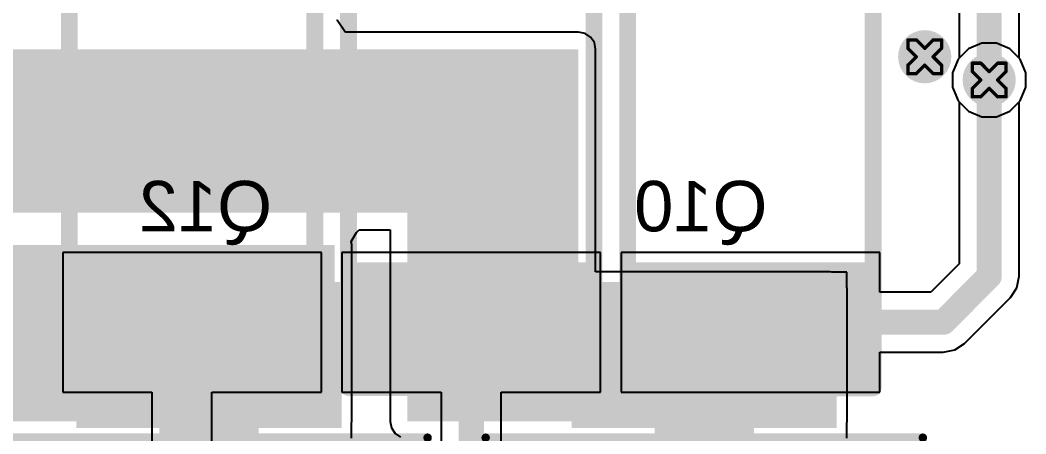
# Model space of a CAD drawing. Header units: inches. Extents: x -1 to 351, y 0 to 83.
# Drawn here: x 11.43 to 26.62, y 9.56 to 15.81 of the extents above; entities that cross this region are included whole.
import ezdxf

# ---------------------------------------------------------------- set-up
doc = ezdxf.new("R2010")
doc.units = ezdxf.units.IN
for name, color, linetype in [('Bottom Layer', 5, 'Continuous'), ('Bottom Overlay', 54, 'Continuous'), ('Bottom Paste', 16, 'Continuous'), ('Bottom Solder', 6, 'Continuous'), ('Drill Drawing', 1, 'Continuous'), ('Top Layer', 1, 'Continuous'), ('Top Overlay', 2, 'Continuous'), ('Top Paste', 8, 'Continuous'), ('Top Solder', 216, 'Continuous'), ('Via Holes', 16, 'Continuous')]:
    doc.layers.add(name, color=color, linetype=linetype)
doc.styles.add('Arial', font='', dxfattribs={"height": 0.2})
doc.styles.get('Arial').set_extended_font_data('Arial')

# ---------------------------------------------------------------- blocks, each defined once
blk = doc.blocks.new('RES_2512_27')
at = {"layer": 'Top Layer'}
for points in [[(-4.05, 1.7), (-2.45, 1.7), (-2.45, -1.7), (-4.05, -1.7)], [(2.45, 1.7), (4.05, 1.7), (4.05, -1.7), (2.45, -1.7)]]:
    blk.add_hatch(color=1, dxfattribs=at).paths.add_polyline_path(points)
at = {"layer": 'Top Paste'}
for points in [[(-4.05, 1.7), (-2.45, 1.7), (-2.45, -1.7), (-4.05, -1.7)], [(2.45, 1.7), (4.05, 1.7), (4.05, -1.7), (2.45, -1.7)]]:
    blk.add_hatch(color=8, dxfattribs=at).paths.add_polyline_path(points)
at = {"layer": 'Top Solder'}
for points in [[(-4.152, 1.802), (-2.348, 1.802), (-2.348, -1.802), (-4.152, -1.802)], [(2.348, 1.802), (4.152, 1.802), (4.152, -1.802), (2.348, -1.802)]]:
    blk.add_hatch(color=216, dxfattribs=at).paths.add_polyline_path(points)
at = {"layer": 'Top Overlay'}
for points in [[(-4.242, -1.854, 0.254, 0.254, 0), (-4.242, 1.854, 0.254, 0.254, 0)], [(4.237, 1.854, 0.254, 0.254, 0), (-4.242, 1.854, 0.254, 0.254, 0)], [(4.237, -1.854, 0.254, 0.254, 0), (4.237, 1.854, 0.254, 0.254, 0)], [(4.237, -1.854, 0.254, 0.254, 0), (-4.242, -1.854, 0.254, 0.254, 0)]]:
    blk.add_lwpolyline(points, format="xyseb", dxfattribs=at)
for points in [[(-4.305, 1.854, 0.127, 0.127, 1), (-4.178, 1.854, 0.127, 0.127, 1)], [(-4.305, 1.854, 0.127, 0.127, 1), (-4.178, 1.854, 0.127, 0.127, 1)], [(4.173, 1.854, 0.127, 0.127, 1), (4.3, 1.854, 0.127, 0.127, 1)], [(4.173, 1.854, 0.127, 0.127, 1), (4.3, 1.854, 0.127, 0.127, 1)], [(-4.305, -1.854, 0.127, 0.127, 1), (-4.178, -1.854, 0.127, 0.127, 1)], [(-4.305, -1.854, 0.127, 0.127, 1), (-4.178, -1.854, 0.127, 0.127, 1)], [(4.173, -1.854, 0.127, 0.127, 1), (4.3, -1.854, 0.127, 0.127, 1)], [(4.173, -1.854, 0.127, 0.127, 1), (4.3, -1.854, 0.127, 0.127, 1)]]:
    blk.add_lwpolyline(points, format="xyseb", close=True, dxfattribs=at)
blk = doc.blocks.new('RES_2512_34')
at = {"layer": 'Top Layer'}
for points in [[(-4.05, 1.7), (-2.45, 1.7), (-2.45, -1.7), (-4.05, -1.7)], [(2.45, 1.7), (4.05, 1.7), (4.05, -1.7), (2.45, -1.7)]]:
    blk.add_hatch(color=1, dxfattribs=at).paths.add_polyline_path(points)
at = {"layer": 'Top Paste'}
for points in [[(-4.05, 1.7), (-2.45, 1.7), (-2.45, -1.7), (-4.05, -1.7)], [(2.45, 1.7), (4.05, 1.7), (4.05, -1.7), (2.45, -1.7)]]:
    blk.add_hatch(color=8, dxfattribs=at).paths.add_polyline_path(points)
at = {"layer": 'Top Solder'}
for points in [[(-4.152, 1.802), (-2.348, 1.802), (-2.348, -1.802), (-4.152, -1.802)], [(2.348, 1.802), (4.152, 1.802), (4.152, -1.802), (2.348, -1.802)]]:
    blk.add_hatch(color=216, dxfattribs=at).paths.add_polyline_path(points)
at = {"layer": 'Top Overlay'}
for points in [[(4.237, 1.854, 0.254, 0.254, 0), (-4.242, 1.854, 0.254, 0.254, 0)], [(-4.242, -1.854, 0.254, 0.254, 0), (-4.242, 1.854, 0.254, 0.254, 0)], [(4.237, -1.854, 0.254, 0.254, 0), (4.237, 1.854, 0.254, 0.254, 0)], [(4.237, -1.854, 0.254, 0.254, 0), (-4.242, -1.854, 0.254, 0.254, 0)]]:
    blk.add_lwpolyline(points, format="xyseb", dxfattribs=at)
for points in [[(-4.305, 1.854, 0.127, 0.127, 1), (-4.178, 1.854, 0.127, 0.127, 1)], [(-4.305, 1.854, 0.127, 0.127, 1), (-4.178, 1.854, 0.127, 0.127, 1)], [(4.173, 1.854, 0.127, 0.127, 1), (4.3, 1.854, 0.127, 0.127, 1)], [(4.173, 1.854, 0.127, 0.127, 1), (4.3, 1.854, 0.127, 0.127, 1)], [(-4.305, -1.854, 0.127, 0.127, 1), (-4.178, -1.854, 0.127, 0.127, 1)], [(-4.305, -1.854, 0.127, 0.127, 1), (-4.178, -1.854, 0.127, 0.127, 1)], [(4.173, -1.854, 0.127, 0.127, 1), (4.3, -1.854, 0.127, 0.127, 1)], [(4.173, -1.854, 0.127, 0.127, 1), (4.3, -1.854, 0.127, 0.127, 1)]]:
    blk.add_lwpolyline(points, format="xyseb", close=True, dxfattribs=at)
blk = doc.blocks.new('RES_2512_35')
at = {"layer": 'Top Layer'}
for points in [[(-4.05, 1.7), (-2.45, 1.7), (-2.45, -1.7), (-4.05, -1.7)], [(2.45, 1.7), (4.05, 1.7), (4.05, -1.7), (2.45, -1.7)]]:
    blk.add_hatch(color=1, dxfattribs=at).paths.add_polyline_path(points)
at = {"layer": 'Top Paste'}
for points in [[(-4.05, 1.7), (-2.45, 1.7), (-2.45, -1.7), (-4.05, -1.7)], [(2.45, 1.7), (4.05, 1.7), (4.05, -1.7), (2.45, -1.7)]]:
    blk.add_hatch(color=8, dxfattribs=at).paths.add_polyline_path(points)
at = {"layer": 'Top Solder'}
for points in [[(-4.152, 1.802), (-2.348, 1.802), (-2.348, -1.802), (-4.152, -1.802)], [(2.348, 1.802), (4.152, 1.802), (4.152, -1.802), (2.348, -1.802)]]:
    blk.add_hatch(color=216, dxfattribs=at).paths.add_polyline_path(points)
at = {"layer": 'Top Overlay'}
for points in [[(-4.242, 1.854, 0.254, 0.254, 0), (-4.242, -1.854, 0.254, 0.254, 0)], [(-4.242, 1.854, 0.254, 0.254, 0), (4.237, 1.854, 0.254, 0.254, 0)], [(4.237, 1.854, 0.254, 0.254, 0), (4.237, -1.854, 0.254, 0.254, 0)], [(-4.242, -1.854, 0.254, 0.254, 0), (4.237, -1.854, 0.254, 0.254, 0)]]:
    blk.add_lwpolyline(points, format="xyseb", dxfattribs=at)
for points in [[(-4.305, 1.854, 0.127, 0.127, 1), (-4.178, 1.854, 0.127, 0.127, 1)], [(-4.305, 1.854, 0.127, 0.127, 1), (-4.178, 1.854, 0.127, 0.127, 1)], [(4.173, 1.854, 0.127, 0.127, 1), (4.3, 1.854, 0.127, 0.127, 1)], [(4.173, 1.854, 0.127, 0.127, 1), (4.3, 1.854, 0.127, 0.127, 1)], [(-4.305, -1.854, 0.127, 0.127, 1), (-4.178, -1.854, 0.127, 0.127, 1)], [(-4.305, -1.854, 0.127, 0.127, 1), (-4.178, -1.854, 0.127, 0.127, 1)], [(4.173, -1.854, 0.127, 0.127, 1), (4.3, -1.854, 0.127, 0.127, 1)], [(4.173, -1.854, 0.127, 0.127, 1), (4.3, -1.854, 0.127, 0.127, 1)]]:
    blk.add_lwpolyline(points, format="xyseb", close=True, dxfattribs=at)
blk = doc.blocks.new('SOT__223_B_46')
at = {"layer": 'Bottom Layer'}
for points in [[(-3.05, 4.05), (-1.55, 4.05), (-1.55, 2.05), (-3.05, 2.05)], [(-0.75, 4.05), (0.75, 4.05), (0.75, 2.05), (-0.75, 2.05)], [(1.55, 4.05), (3.05, 4.05), (3.05, 2.05), (1.55, 2.05)], [(-1.9, -2.05), (1.9, -2.05), (1.9, -4.05), (-1.9, -4.05)]]:
    blk.add_hatch(color=5, dxfattribs=at).paths.add_polyline_path(points)
at = {"layer": 'Bottom Paste'}
for points in [[(-3.05, 4.05), (-1.55, 4.05), (-1.55, 2.05), (-3.05, 2.05)], [(-0.75, 4.05), (0.75, 4.05), (0.75, 2.05), (-0.75, 2.05)], [(1.55, 4.05), (3.05, 4.05), (3.05, 2.05), (1.55, 2.05)], [(-1.9, -2.05), (1.9, -2.05), (1.9, -4.05), (-1.9, -4.05)]]:
    blk.add_hatch(color=16, dxfattribs=at).paths.add_polyline_path(points)
at = {"layer": 'Bottom Solder'}
for points in [[(-3.152, 4.152), (-1.448, 4.152), (-1.448, 1.948), (-3.152, 1.948)], [(-0.852, 4.152), (0.852, 4.152), (0.852, 1.948), (-0.852, 1.948)], [(1.448, 4.152), (3.152, 4.152), (3.152, 1.948), (1.448, 1.948)], [(-2.002, -1.948), (2.002, -1.948), (2.002, -4.152), (-2.002, -4.152)]]:
    blk.add_hatch(color=6, dxfattribs=at).paths.add_polyline_path(points)
at = {"layer": 'Bottom Overlay'}
for points in [[(-3.353, 3.2, 0.2, 0.2, 0), (-3.353, 2.946, 0.2, 0.2, 0)], [(-3.226, 3.073, 0.2, 0.2, 0), (-3.353, 3.2, 0.2, 0.2, 0)], [(-3.226, 3.073, 0.2, 0.2, 0), (-3.353, 2.946, 0.2, 0.2, 0)], [(-3.302, 1.829, 0.127, 0.127, 0), (-3.302, -1.803, 0.127, 0.127, 0)], [(3.302, 1.829, 0.127, 0.127, 0), (-3.302, 1.829, 0.127, 0.127, 0)], [(3.302, 1.829, 0.127, 0.127, 0), (3.302, -1.803, 0.127, 0.127, 0)], [(3.302, -1.803, 0.127, 0.127, 0), (-3.302, -1.803, 0.127, 0.127, 0)]]:
    blk.add_lwpolyline(points, format="xyseb", dxfattribs=at)
for points in [[(-3.403, 3.2, 0.1, 0.1, 1), (-3.303, 3.2, 0.1, 0.1, 1)], [(-3.403, 3.2, 0.1, 0.1, 1), (-3.303, 3.2, 0.1, 0.1, 1)], [(-3.403, 2.946, 0.1, 0.1, 1), (-3.303, 2.946, 0.1, 0.1, 1)], [(-3.403, 2.946, 0.1, 0.1, 1), (-3.303, 2.946, 0.1, 0.1, 1)], [(-3.276, 3.073, 0.1, 0.1, 1), (-3.176, 3.073, 0.1, 0.1, 1)], [(-3.276, 3.073, 0.1, 0.1, 1), (-3.176, 3.073, 0.1, 0.1, 1)], [(-3.334, 1.829, 0.0635, 0.0635, 1), (-3.27, 1.829, 0.0635, 0.0635, 1)], [(-3.334, 1.829, 0.0635, 0.0635, 1), (-3.27, 1.829, 0.0635, 0.0635, 1)], [(3.27, 1.829, 0.0635, 0.0635, 1), (3.334, 1.829, 0.0635, 0.0635, 1)], [(3.27, 1.829, 0.0635, 0.0635, 1), (3.334, 1.829, 0.0635, 0.0635, 1)], [(-3.334, -1.803, 0.0635, 0.0635, 1), (-3.27, -1.803, 0.0635, 0.0635, 1)], [(-3.334, -1.803, 0.0635, 0.0635, 1), (-3.27, -1.803, 0.0635, 0.0635, 1)], [(3.27, -1.803, 0.0635, 0.0635, 1), (3.334, -1.803, 0.0635, 0.0635, 1)], [(3.27, -1.803, 0.0635, 0.0635, 1), (3.334, -1.803, 0.0635, 0.0635, 1)]]:
    blk.add_lwpolyline(points, format="xyseb", close=True, dxfattribs=at)
blk = doc.blocks.new('SOT__223_B_48')
at = {"layer": 'Bottom Layer'}
for points in [[(-3.05, 4.05), (-1.55, 4.05), (-1.55, 2.05), (-3.05, 2.05)], [(-0.75, 4.05), (0.75, 4.05), (0.75, 2.05), (-0.75, 2.05)], [(1.55, 4.05), (3.05, 4.05), (3.05, 2.05), (1.55, 2.05)], [(-1.9, -2.05), (1.9, -2.05), (1.9, -4.05), (-1.9, -4.05)]]:
    blk.add_hatch(color=5, dxfattribs=at).paths.add_polyline_path(points)
at = {"layer": 'Bottom Paste'}
for points in [[(-3.05, 4.05), (-1.55, 4.05), (-1.55, 2.05), (-3.05, 2.05)], [(-0.75, 4.05), (0.75, 4.05), (0.75, 2.05), (-0.75, 2.05)], [(1.55, 4.05), (3.05, 4.05), (3.05, 2.05), (1.55, 2.05)], [(-1.9, -2.05), (1.9, -2.05), (1.9, -4.05), (-1.9, -4.05)]]:
    blk.add_hatch(color=16, dxfattribs=at).paths.add_polyline_path(points)
at = {"layer": 'Bottom Solder'}
for points in [[(-3.152, 4.152), (-1.448, 4.152), (-1.448, 1.948), (-3.152, 1.948)], [(-0.852, 4.152), (0.852, 4.152), (0.852, 1.948), (-0.852, 1.948)], [(1.448, 4.152), (3.152, 4.152), (3.152, 1.948), (1.448, 1.948)], [(-2.002, -1.948), (2.002, -1.948), (2.002, -4.152), (-2.002, -4.152)]]:
    blk.add_hatch(color=6, dxfattribs=at).paths.add_polyline_path(points)
at = {"layer": 'Bottom Overlay'}
for points in [[(-3.353, 3.2, 0.2, 0.2, 0), (-3.353, 2.946, 0.2, 0.2, 0)], [(-3.226, 3.073, 0.2, 0.2, 0), (-3.353, 3.2, 0.2, 0.2, 0)], [(-3.226, 3.073, 0.2, 0.2, 0), (-3.353, 2.946, 0.2, 0.2, 0)], [(-3.302, 1.829, 0.127, 0.127, 0), (-3.302, -1.803, 0.127, 0.127, 0)], [(3.302, 1.829, 0.127, 0.127, 0), (-3.302, 1.829, 0.127, 0.127, 0)], [(3.302, 1.829, 0.127, 0.127, 0), (3.302, -1.803, 0.127, 0.127, 0)], [(3.302, -1.803, 0.127, 0.127, 0), (-3.302, -1.803, 0.127, 0.127, 0)]]:
    blk.add_lwpolyline(points, format="xyseb", dxfattribs=at)
for points in [[(-3.403, 3.2, 0.1, 0.1, 1), (-3.303, 3.2, 0.1, 0.1, 1)], [(-3.403, 3.2, 0.1, 0.1, 1), (-3.303, 3.2, 0.1, 0.1, 1)], [(-3.403, 2.946, 0.1, 0.1, 1), (-3.303, 2.946, 0.1, 0.1, 1)], [(-3.403, 2.946, 0.1, 0.1, 1), (-3.303, 2.946, 0.1, 0.1, 1)], [(-3.276, 3.073, 0.1, 0.1, 1), (-3.176, 3.073, 0.1, 0.1, 1)], [(-3.276, 3.073, 0.1, 0.1, 1), (-3.176, 3.073, 0.1, 0.1, 1)], [(-3.334, 1.829, 0.0635, 0.0635, 1), (-3.27, 1.829, 0.0635, 0.0635, 1)], [(-3.334, 1.829, 0.0635, 0.0635, 1), (-3.27, 1.829, 0.0635, 0.0635, 1)], [(3.27, 1.829, 0.0635, 0.0635, 1), (3.334, 1.829, 0.0635, 0.0635, 1)], [(3.27, 1.829, 0.0635, 0.0635, 1), (3.334, 1.829, 0.0635, 0.0635, 1)], [(-3.334, -1.803, 0.0635, 0.0635, 1), (-3.27, -1.803, 0.0635, 0.0635, 1)], [(-3.334, -1.803, 0.0635, 0.0635, 1), (-3.27, -1.803, 0.0635, 0.0635, 1)], [(3.27, -1.803, 0.0635, 0.0635, 1), (3.334, -1.803, 0.0635, 0.0635, 1)], [(3.27, -1.803, 0.0635, 0.0635, 1), (3.334, -1.803, 0.0635, 0.0635, 1)]]:
    blk.add_lwpolyline(points, format="xyseb", close=True, dxfattribs=at)

msp = doc.modelspace()

# ---------------------------------------------------------------- hatches: boundary and pattern name
at = {"layer": 'Bottom Layer'}
h = msp.add_hatch(color=5, dxfattribs=at)
edge = h.paths.add_edge_path()
edge.add_arc((25.089, 15.256), 0.3, 0, 360)
for points in [[(8.78, 12.9), (19.859, 12.9), (19.859, 15.37), (8.78, 15.37)], [(17.272, 9.75), (19.859, 9.75), (19.859, 15.37), (17.272, 15.37)], [(8.78, 9.75), (16.178, 9.75), (16.178, 12.414), (8.78, 12.414)], [(13.528, 11.75), (13.528, 3.65), (15.028, 3.65), (15.028, 11.75)], [(17.272, 9.75), (23.659, 9.75), (23.659, 11.75), (17.272, 11.75)], [(21.009, 11.75), (21.009, 3.65), (22.509, 3.65), (22.509, 11.75)]]:
    msp.add_hatch(color=5, dxfattribs=at).paths.add_polyline_path(points)
h = msp.add_hatch(color=5, dxfattribs=at)
edge = h.paths.add_edge_path()
edge.add_arc((26.063, 14.905), 0.3, 0, 360)
at = {"layer": 'Bottom Solder'}
h = msp.add_hatch(color=6, dxfattribs=at)
edge = h.paths.add_edge_path()
edge.add_arc((25.089, 15.256), 0.402, 0, 360)
h = msp.add_hatch(color=6, dxfattribs=at)
edge = h.paths.add_edge_path()
edge.add_arc((26.063, 14.905), 0.402, 0, 360)
at = {"layer": 'Top Layer'}
h = msp.add_hatch(color=1, dxfattribs=at)
edge = h.paths.add_edge_path()
edge.add_arc((25.089, 15.256), 0.3, 0, 360)
h = msp.add_hatch(color=1, dxfattribs=at)
edge = h.paths.add_edge_path()
edge.add_arc((26.063, 14.905), 0.3, 0, 360)
at = {"layer": 'Top Solder'}
h = msp.add_hatch(color=216, dxfattribs=at)
edge = h.paths.add_edge_path()
edge.add_arc((25.089, 15.256), 0.402, 0, 360)
h = msp.add_hatch(color=216, dxfattribs=at)
edge = h.paths.add_edge_path()
edge.add_arc((26.063, 14.905), 0.402, 0, 360)
at = {"layer": 'Via Holes'}
h = msp.add_hatch(color=7, dxfattribs=at)
edge = h.paths.add_edge_path()
edge.add_arc((25.089, 15.256), 0.15, 0, 360)
h = msp.add_hatch(color=7, dxfattribs=at)
edge = h.paths.add_edge_path()
edge.add_arc((26.063, 14.905), 0.15, 0, 360)

# ---------------------------------------------------------------- linework, layer by layer
at = {"layer": 'Bottom Layer'}
for p, q in [((25.61, 18.098), (25.61, 15.235)), ((26.516, 15.235), (26.516, 17.997)), ((16.212, 15.806), (16.213, 15.812)), ((16.329, 15.637), (16.212, 15.806)), ((16.344, 15.628), (16.329, 15.637)), ((19.859, 15.628), (16.344, 15.628)), ((19.959, 15.609), (19.859, 15.628)), ((20.043, 15.553), (19.959, 15.609)), ((20.099, 15.469), (20.043, 15.553)), ((20.118, 15.37), (20.099, 15.469)), ((20.118, 12.009), (20.118, 15.37)), ((25.593, 15.219), (25.509, 15.015)), ((25.61, 15.235), (25.593, 15.219)), ((26.533, 15.219), (26.516, 15.235)), ((26.617, 15.015), (26.533, 15.219)), ((25.509, 15.015), (25.509, 14.795)), ((26.617, 14.795), (26.617, 15.015)), ((25.509, 14.795), (25.593, 14.591)), ((26.533, 14.591), (26.617, 14.795)), ((25.593, 14.591), (25.749, 14.435)), ((26.377, 14.435), (26.533, 14.591)), ((25.749, 14.435), (25.953, 14.351)), ((26.173, 14.351), (26.377, 14.435)), ((25.953, 14.351), (26.173, 14.351)), ((16.507, 12.603), (16.545, 12.641)), ((16.545, 12.641), (17.013, 12.641)), ((17.013, 12.641), (17.013, 11.75)), ((16.427, 12.464), (16.507, 12.603)), ((16.437, 12.414), (16.427, 12.464)), ((16.437, 9.75), (16.437, 12.414)), ((23.659, 12.009), (20.118, 12.009)), ((23.684, 12.004), (23.659, 12.009)), ((23.913, 12.004), (23.684, 12.004)), ((23.913, 11.775), (23.913, 12.004)), ((17.013, 11.75), (17.013, 9.75)), ((23.918, 11.75), (23.913, 11.775)), ((23.918, 9.75), (23.918, 11.75)), ((16.432, 9.725), (16.437, 9.75)), ((16.432, 9.496), (16.432, 9.725)), ((17.013, 9.75), (17.033, 9.651)), ((23.913, 9.725), (23.918, 9.75)), ((23.913, 9.496), (23.913, 9.725)), ((17.033, 9.651), (17.089, 9.567)), ((17.089, 9.567), (17.173, 9.511))]:
    msp.add_line(p, q, dxfattribs=at)
msp.add_lwpolyline([(26.063, 14.905, 0.381, 0.381, 0), (26.063, 18.185, 0.381, 0.381, 0)], format="xyseb", dxfattribs=at)
msp.add_lwpolyline([(25.968, 14.905, 0.191, 0.191, 1), (26.158, 14.905, 0.191, 0.191, 1)], format="xyseb", close=True, dxfattribs=at)
at = {"layer": 'Drill Drawing'}
for points in [[(24.835, 15.383, 0.0508, 0.0508, 0), (24.835, 15.51, 0.0508, 0.0508, 0)], [(24.835, 15.51, 0.0508, 0.0508, 0), (24.962, 15.51, 0.0508, 0.0508, 0)], [(24.962, 15.51, 0.0508, 0.0508, 0), (25.089, 15.383, 0.0508, 0.0508, 0)], [(25.089, 15.383, 0.0508, 0.0508, 0), (25.216, 15.51, 0.0508, 0.0508, 0)], [(25.216, 15.51, 0.0508, 0.0508, 0), (25.343, 15.51, 0.0508, 0.0508, 0)], [(25.343, 15.383, 0.0508, 0.0508, 0), (25.343, 15.51, 0.0508, 0.0508, 0)], [(24.835, 15.383, 0.0508, 0.0508, 0), (24.962, 15.256, 0.0508, 0.0508, 0)], [(25.216, 15.256, 0.0508, 0.0508, 0), (25.343, 15.383, 0.0508, 0.0508, 0)], [(24.835, 15.129, 0.0508, 0.0508, 0), (24.962, 15.256, 0.0508, 0.0508, 0)], [(25.216, 15.256, 0.0508, 0.0508, 0), (25.343, 15.129, 0.0508, 0.0508, 0)], [(24.835, 15.002, 0.0508, 0.0508, 0), (24.835, 15.129, 0.0508, 0.0508, 0)], [(24.962, 15.002, 0.0508, 0.0508, 0), (25.089, 15.129, 0.0508, 0.0508, 0)], [(25.089, 15.129, 0.0508, 0.0508, 0), (25.216, 15.002, 0.0508, 0.0508, 0)], [(25.343, 15.002, 0.0508, 0.0508, 0), (25.343, 15.129, 0.0508, 0.0508, 0)], [(25.809, 15.032, 0.0508, 0.0508, 0), (25.809, 15.159, 0.0508, 0.0508, 0)], [(25.809, 15.159, 0.0508, 0.0508, 0), (25.936, 15.159, 0.0508, 0.0508, 0)], [(25.809, 15.032, 0.0508, 0.0508, 0), (25.936, 14.905, 0.0508, 0.0508, 0)], [(25.936, 15.159, 0.0508, 0.0508, 0), (26.063, 15.032, 0.0508, 0.0508, 0)], [(26.063, 15.032, 0.0508, 0.0508, 0), (26.19, 15.159, 0.0508, 0.0508, 0)], [(26.19, 15.159, 0.0508, 0.0508, 0), (26.317, 15.159, 0.0508, 0.0508, 0)], [(26.19, 14.905, 0.0508, 0.0508, 0), (26.317, 15.032, 0.0508, 0.0508, 0)], [(26.317, 15.032, 0.0508, 0.0508, 0), (26.317, 15.159, 0.0508, 0.0508, 0)], [(24.835, 15.002, 0.0508, 0.0508, 0), (24.962, 15.002, 0.0508, 0.0508, 0)], [(25.216, 15.002, 0.0508, 0.0508, 0), (25.343, 15.002, 0.0508, 0.0508, 0)], [(25.809, 14.778, 0.0508, 0.0508, 0), (25.936, 14.905, 0.0508, 0.0508, 0)], [(26.19, 14.905, 0.0508, 0.0508, 0), (26.317, 14.778, 0.0508, 0.0508, 0)], [(25.809, 14.651, 0.0508, 0.0508, 0), (25.809, 14.778, 0.0508, 0.0508, 0)], [(25.936, 14.651, 0.0508, 0.0508, 0), (26.063, 14.778, 0.0508, 0.0508, 0)], [(26.063, 14.778, 0.0508, 0.0508, 0), (26.19, 14.651, 0.0508, 0.0508, 0)], [(26.317, 14.651, 0.0508, 0.0508, 0), (26.317, 14.778, 0.0508, 0.0508, 0)], [(25.809, 14.651, 0.0508, 0.0508, 0), (25.936, 14.651, 0.0508, 0.0508, 0)], [(26.19, 14.651, 0.0508, 0.0508, 0), (26.317, 14.651, 0.0508, 0.0508, 0)]]:
    msp.add_lwpolyline(points, format="xyseb", dxfattribs=at)
for points in [[(24.822, 15.51, 0.0254, 0.0254, 1), (24.848, 15.51, 0.0254, 0.0254, 1)], [(24.822, 15.51, 0.0254, 0.0254, 1), (24.848, 15.51, 0.0254, 0.0254, 1)], [(24.949, 15.51, 0.0254, 0.0254, 1), (24.975, 15.51, 0.0254, 0.0254, 1)], [(24.949, 15.51, 0.0254, 0.0254, 1), (24.975, 15.51, 0.0254, 0.0254, 1)], [(25.203, 15.51, 0.0254, 0.0254, 1), (25.229, 15.51, 0.0254, 0.0254, 1)], [(25.203, 15.51, 0.0254, 0.0254, 1), (25.229, 15.51, 0.0254, 0.0254, 1)], [(25.33, 15.51, 0.0254, 0.0254, 1), (25.356, 15.51, 0.0254, 0.0254, 1)], [(25.33, 15.51, 0.0254, 0.0254, 1), (25.356, 15.51, 0.0254, 0.0254, 1)], [(24.822, 15.383, 0.0254, 0.0254, 1), (24.848, 15.383, 0.0254, 0.0254, 1)], [(24.822, 15.383, 0.0254, 0.0254, 1), (24.848, 15.383, 0.0254, 0.0254, 1)], [(25.076, 15.383, 0.0254, 0.0254, 1), (25.102, 15.383, 0.0254, 0.0254, 1)], [(25.076, 15.383, 0.0254, 0.0254, 1), (25.102, 15.383, 0.0254, 0.0254, 1)], [(25.33, 15.383, 0.0254, 0.0254, 1), (25.356, 15.383, 0.0254, 0.0254, 1)], [(25.33, 15.383, 0.0254, 0.0254, 1), (25.356, 15.383, 0.0254, 0.0254, 1)], [(24.949, 15.256, 0.0254, 0.0254, 1), (24.975, 15.256, 0.0254, 0.0254, 1)], [(24.949, 15.256, 0.0254, 0.0254, 1), (24.975, 15.256, 0.0254, 0.0254, 1)], [(25.203, 15.256, 0.0254, 0.0254, 1), (25.229, 15.256, 0.0254, 0.0254, 1)], [(25.203, 15.256, 0.0254, 0.0254, 1), (25.229, 15.256, 0.0254, 0.0254, 1)], [(24.822, 15.129, 0.0254, 0.0254, 1), (24.848, 15.129, 0.0254, 0.0254, 1)], [(24.822, 15.129, 0.0254, 0.0254, 1), (24.848, 15.129, 0.0254, 0.0254, 1)], [(25.076, 15.129, 0.0254, 0.0254, 1), (25.102, 15.129, 0.0254, 0.0254, 1)], [(25.076, 15.129, 0.0254, 0.0254, 1), (25.102, 15.129, 0.0254, 0.0254, 1)], [(25.33, 15.129, 0.0254, 0.0254, 1), (25.356, 15.129, 0.0254, 0.0254, 1)], [(25.33, 15.129, 0.0254, 0.0254, 1), (25.356, 15.129, 0.0254, 0.0254, 1)], [(25.796, 15.159, 0.0254, 0.0254, 1), (25.822, 15.159, 0.0254, 0.0254, 1)], [(25.796, 15.159, 0.0254, 0.0254, 1), (25.822, 15.159, 0.0254, 0.0254, 1)], [(25.796, 15.032, 0.0254, 0.0254, 1), (25.822, 15.032, 0.0254, 0.0254, 1)], [(25.796, 15.032, 0.0254, 0.0254, 1), (25.822, 15.032, 0.0254, 0.0254, 1)], [(25.923, 15.159, 0.0254, 0.0254, 1), (25.949, 15.159, 0.0254, 0.0254, 1)], [(25.923, 15.159, 0.0254, 0.0254, 1), (25.949, 15.159, 0.0254, 0.0254, 1)], [(26.05, 15.032, 0.0254, 0.0254, 1), (26.076, 15.032, 0.0254, 0.0254, 1)], [(26.05, 15.032, 0.0254, 0.0254, 1), (26.076, 15.032, 0.0254, 0.0254, 1)], [(26.177, 15.159, 0.0254, 0.0254, 1), (26.203, 15.159, 0.0254, 0.0254, 1)], [(26.177, 15.159, 0.0254, 0.0254, 1), (26.203, 15.159, 0.0254, 0.0254, 1)], [(26.304, 15.159, 0.0254, 0.0254, 1), (26.33, 15.159, 0.0254, 0.0254, 1)], [(26.304, 15.159, 0.0254, 0.0254, 1), (26.33, 15.159, 0.0254, 0.0254, 1)], [(26.304, 15.032, 0.0254, 0.0254, 1), (26.33, 15.032, 0.0254, 0.0254, 1)], [(26.304, 15.032, 0.0254, 0.0254, 1), (26.33, 15.032, 0.0254, 0.0254, 1)], [(24.822, 15.002, 0.0254, 0.0254, 1), (24.848, 15.002, 0.0254, 0.0254, 1)], [(24.822, 15.002, 0.0254, 0.0254, 1), (24.848, 15.002, 0.0254, 0.0254, 1)], [(24.949, 15.002, 0.0254, 0.0254, 1), (24.975, 15.002, 0.0254, 0.0254, 1)], [(24.949, 15.002, 0.0254, 0.0254, 1), (24.975, 15.002, 0.0254, 0.0254, 1)], [(25.203, 15.002, 0.0254, 0.0254, 1), (25.229, 15.002, 0.0254, 0.0254, 1)], [(25.203, 15.002, 0.0254, 0.0254, 1), (25.229, 15.002, 0.0254, 0.0254, 1)], [(25.33, 15.002, 0.0254, 0.0254, 1), (25.356, 15.002, 0.0254, 0.0254, 1)], [(25.33, 15.002, 0.0254, 0.0254, 1), (25.356, 15.002, 0.0254, 0.0254, 1)], [(25.923, 14.905, 0.0254, 0.0254, 1), (25.949, 14.905, 0.0254, 0.0254, 1)], [(25.923, 14.905, 0.0254, 0.0254, 1), (25.949, 14.905, 0.0254, 0.0254, 1)], [(26.177, 14.905, 0.0254, 0.0254, 1), (26.203, 14.905, 0.0254, 0.0254, 1)], [(26.177, 14.905, 0.0254, 0.0254, 1), (26.203, 14.905, 0.0254, 0.0254, 1)], [(25.796, 14.778, 0.0254, 0.0254, 1), (25.822, 14.778, 0.0254, 0.0254, 1)], [(25.796, 14.778, 0.0254, 0.0254, 1), (25.822, 14.778, 0.0254, 0.0254, 1)], [(26.05, 14.778, 0.0254, 0.0254, 1), (26.076, 14.778, 0.0254, 0.0254, 1)], [(26.05, 14.778, 0.0254, 0.0254, 1), (26.076, 14.778, 0.0254, 0.0254, 1)], [(26.304, 14.778, 0.0254, 0.0254, 1), (26.33, 14.778, 0.0254, 0.0254, 1)], [(26.304, 14.778, 0.0254, 0.0254, 1), (26.33, 14.778, 0.0254, 0.0254, 1)], [(25.796, 14.651, 0.0254, 0.0254, 1), (25.822, 14.651, 0.0254, 0.0254, 1)], [(25.796, 14.651, 0.0254, 0.0254, 1), (25.822, 14.651, 0.0254, 0.0254, 1)], [(25.923, 14.651, 0.0254, 0.0254, 1), (25.949, 14.651, 0.0254, 0.0254, 1)], [(25.923, 14.651, 0.0254, 0.0254, 1), (25.949, 14.651, 0.0254, 0.0254, 1)], [(26.177, 14.651, 0.0254, 0.0254, 1), (26.203, 14.651, 0.0254, 0.0254, 1)], [(26.177, 14.651, 0.0254, 0.0254, 1), (26.203, 14.651, 0.0254, 0.0254, 1)], [(26.304, 14.651, 0.0254, 0.0254, 1), (26.33, 14.651, 0.0254, 0.0254, 1)], [(26.304, 14.651, 0.0254, 0.0254, 1), (26.33, 14.651, 0.0254, 0.0254, 1)]]:
    msp.add_lwpolyline(points, format="xyseb", close=True, dxfattribs=at)
at = {"layer": 'Top Layer'}
for p, q in [((25.749, 15.375), (25.593, 15.219)), ((25.953, 15.459), (25.749, 15.375)), ((26.173, 15.459), (25.953, 15.459)), ((26.377, 15.375), (26.173, 15.459)), ((26.533, 15.219), (26.377, 15.375)), ((25.593, 15.219), (25.509, 15.015)), ((26.617, 15.015), (26.533, 15.219)), ((25.509, 15.015), (25.509, 14.795)), ((26.617, 14.795), (26.617, 15.015)), ((25.509, 14.795), (25.593, 14.591)), ((26.533, 14.591), (26.617, 14.795)), ((25.593, 14.591), (25.61, 14.575)), ((26.516, 14.575), (26.533, 14.591)), ((25.61, 14.575), (25.61, 12.128)), ((26.516, 11.941), (26.516, 14.575)), ((15.978, 12.301), (12.07, 12.301)), ((12.07, 12.301), (12.07, 10.193)), ((15.978, 10.193), (15.978, 12.301)), ((20.194, 12.301), (16.286, 12.301)), ((16.286, 12.301), (16.286, 10.193)), ((20.194, 10.193), (20.194, 12.301)), ((24.41, 12.301), (20.502, 12.301)), ((20.502, 12.301), (20.502, 10.193)), ((24.41, 11.701), (24.41, 12.301)), ((25.61, 12.128), (25.182, 11.701)), ((26.482, 11.767), (26.516, 11.941)), ((26.516, 11.941), (26.516, 11.941)), ((25.182, 11.701), (24.41, 11.701)), ((26.384, 11.62), (26.482, 11.767)), ((25.69, 10.927), (26.384, 11.62)), ((26.384, 11.62), (26.384, 11.62)), ((24.41, 10.193), (24.41, 10.794)), ((24.41, 10.794), (25.37, 10.794)), ((25.37, 10.794), (25.543, 10.829)), ((25.543, 10.829), (25.69, 10.927)), ((12.07, 10.193), (13.415, 10.193)), ((13.415, 10.193), (13.415, 8.803)), ((14.322, 8.99), (14.322, 10.193)), ((14.322, 10.193), (15.978, 10.193)), ((16.286, 10.193), (17.787, 10.193)), ((17.787, 10.193), (17.787, 8.803)), ((18.693, 8.99), (18.693, 10.193)), ((18.693, 10.193), (20.194, 10.193)), ((20.502, 10.193), (24.41, 10.193))]:
    msp.add_line(p, q, dxfattribs=at)
for points in [[(26.063, 11.941, 0.381, 0.381, 0), (26.063, 14.905, 0.381, 0.381, 0)], [(25.37, 11.247, 0.381, 0.381, 0), (26.063, 11.941, 0.381, 0.381, 0)], [(13.868, 11.092, 0.381, 0.381, 0), (14.024, 11.247, 0.381, 0.381, 0)], [(18.24, 8.803, 0.381, 0.381, 0), (18.24, 11.247, 0.381, 0.381, 0)], [(22.456, 11.247, 0.381, 0.381, 0), (25.37, 11.247, 0.381, 0.381, 0)], [(13.868, 8.803, 0.381, 0.381, 0), (13.868, 11.092, 0.381, 0.381, 0)]]:
    msp.add_lwpolyline(points, format="xyseb", dxfattribs=at)
for points in [[(25.968, 14.905, 0.191, 0.191, 1), (26.158, 14.905, 0.191, 0.191, 1)], [(25.968, 11.941, 0.191, 0.191, 1), (26.158, 11.941, 0.191, 0.191, 1)], [(25.968, 11.941, 0.191, 0.191, 1), (26.158, 11.941, 0.191, 0.191, 1)], [(13.928, 11.247, 0.191, 0.191, 1), (14.119, 11.247, 0.191, 0.191, 1)], [(18.145, 11.247, 0.191, 0.191, 1), (18.335, 11.247, 0.191, 0.191, 1)], [(22.361, 11.247, 0.191, 0.191, 1), (22.552, 11.247, 0.191, 0.191, 1)], [(25.275, 11.247, 0.191, 0.191, 1), (25.465, 11.247, 0.191, 0.191, 1)], [(25.275, 11.247, 0.191, 0.191, 1), (25.465, 11.247, 0.191, 0.191, 1)], [(13.773, 11.092, 0.191, 0.191, 1), (13.964, 11.092, 0.191, 0.191, 1)], [(13.773, 11.092, 0.191, 0.191, 1), (13.964, 11.092, 0.191, 0.191, 1)]]:
    msp.add_lwpolyline(points, format="xyseb", close=True, dxfattribs=at)

# ---------------------------------------------------------------- block references
for name, p, rotation in [('RES_2512_27', (14.024, 14.497), 270), ('RES_2512_34', (18.24, 14.497), 270), ('RES_2512_35', (22.456, 14.497), 90), ('SOT__223_B_46', (14.278, 7.7), 180), ('SOT__223_B_48', (21.759, 7.7), 180)]:
    msp.add_blockref(name, p, dxfattribs=dict(rotation=rotation))

# ---------------------------------------------------------------- texts
at = {"layer": 'Bottom Overlay', "style": 'Arial', "text_generation_flag": 2}
for s, p in [('Q12', (15.23, 12.619)), ('Q10', (22.712, 12.619))]:
    msp.add_text(s, height=0.762, dxfattribs=at).set_placement(p)

doc.saveas('drawing.dxf')
